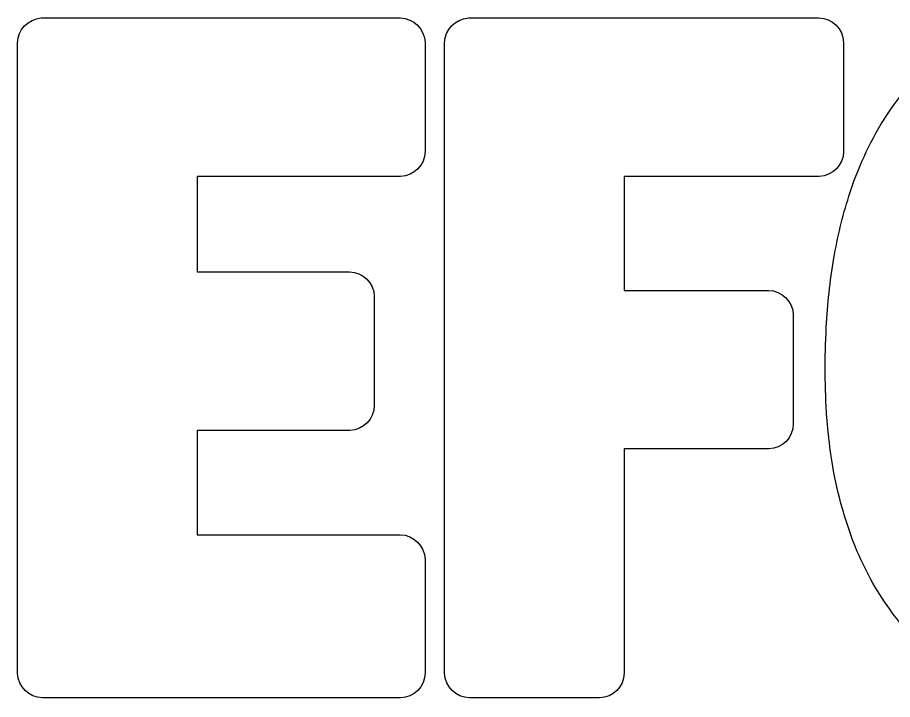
# Model space of a CAD drawing. Extents: x 0 to 1325, y -1 to 1049.
# Drawn here: x 6 to 663, y -1 to 511 of the extents above; entities that cross this region are included whole.
import ezdxf

# ---------------------------------------------------------------- set-up
doc = ezdxf.new("R2010")
doc.units = 0
doc.header["$MEASUREMENT"] = 0
doc.layers.add('Layer 1', color=7, linetype='Continuous', lineweight=0)

msp = doc.modelspace()

# ---------------------------------------------------------------- linework, layer by layer
at = {"layer": 'Layer 1', "color": 1, "lineweight": 25, "true_color": 0xff0000}
for points, knots in [([(23.54, 510.25), (13.63, 509.65), (5.85, 501.54), (5.67, 491.61), (5.67, 491.61), (5.67, 18.41), (5.67, 18.41), (6.01, 8.29), (14.21, 0.22), (24.33, 0.04), (24.33, 0.04), (293.17, 0.04), (293.17, 0.04), (303.35, 0.33), (311.51, 8.54), (311.72, 18.72), (311.72, 18.72), (311.72, 103.94), (311.72, 103.94), (311.46, 114.13), (303.22, 122.3), (293.03, 122.47), (293.03, 122.47), (140.58, 122.47), (140.58, 122.47), (140.58, 122.47), (140.58, 200.68), (140.58, 200.68), (140.58, 200.68), (255.28, 200.68), (255.28, 200.68), (265.36, 201.08), (273.39, 209.26), (273.6, 219.35), (273.6, 219.35), (273.6, 301.3), (273.6, 301.3), (273.26, 311.42), (265.06, 319.49), (254.94, 319.67), (254.94, 319.67), (140.58, 319.67), (140.58, 319.67), (140.58, 319.67), (140.58, 391.31), (140.58, 391.31), (140.58, 391.31), (293.35, 391.31), (293.35, 391.31), (303.45, 391.68), (311.51, 399.87), (311.72, 409.97), (311.72, 409.97), (311.72, 491.75), (311.72, 491.75), (311.46, 501.93), (303.22, 510.1), (293.03, 510.27), (293.03, 510.27), (24.02, 510.27), (24.02, 510.27), (24.02, 510.27), (23.54, 510.25), (23.54, 510.25)], [0, 0, 0, 0, 1, 1, 1, 2, 2, 2, 3, 3, 3, 4, 4, 4, 5, 5, 5, 6, 6, 6, 7, 7, 7, 8, 8, 8, 9, 9, 9, 10, 10, 10, 11, 11, 11, 12, 12, 12, 13, 13, 13, 14, 14, 14, 15, 15, 15, 16, 16, 16, 17, 17, 17, 18, 18, 18, 19, 19, 19, 20, 20, 20, 21, 21, 21, 21]), ([(344.25, 510.25), (334.34, 509.66), (326.56, 501.54), (326.38, 491.61), (326.38, 491.61), (326.38, 18.56), (326.38, 18.56), (326.64, 8.38), (334.88, 0.21), (345.07, 0.04), (345.07, 0.04), (442.76, 0.04), (442.76, 0.04), (452.85, 0.3), (460.97, 8.39), (461.29, 18.47), (461.29, 18.47), (461.29, 186.85), (461.29, 186.85), (461.29, 186.85), (569.84, 186.85), (569.84, 186.85), (579.95, 187.2), (588.02, 195.4), (588.19, 205.51), (588.19, 205.51), (588.19, 287.31), (588.19, 287.31), (587.93, 297.49), (579.69, 305.66), (569.5, 305.84), (569.5, 305.84), (461.29, 305.84), (461.29, 305.84), (461.29, 305.84), (461.29, 391.31), (461.29, 391.31), (461.29, 391.31), (607.62, 391.31), (607.62, 391.31), (617.72, 391.67), (625.78, 399.87), (625.97, 409.97), (625.97, 409.97), (625.97, 491.93), (625.97, 491.93), (625.61, 502.03), (617.41, 510.08), (607.31, 510.27), (607.31, 510.27), (344.75, 510.27), (344.75, 510.27), (344.75, 510.27), (344.25, 510.25), (344.25, 510.25)], [0, 0, 0, 0, 1, 1, 1, 2, 2, 2, 3, 3, 3, 4, 4, 4, 5, 5, 5, 6, 6, 6, 7, 7, 7, 8, 8, 8, 9, 9, 9, 10, 10, 10, 11, 11, 11, 12, 12, 12, 13, 13, 13, 14, 14, 14, 15, 15, 15, 16, 16, 16, 17, 17, 17, 18, 18, 18, 18]), ([(795.11, 510.27), (793.06, 510.29), (791.01, 510.21), (788.97, 510.05), (788.97, 510.05), (785.7, 509.95), (785.7, 509.95), (785.52, 509.93), (785.33, 509.92), (785.14, 509.93), (785.14, 509.93), (785.07, 509.91), (785.07, 509.91), (763.13, 508.88), (741.61, 503.55), (721.73, 494.22), (705.13, 486.21), (690.16, 475.21), (677.56, 461.77), (670.58, 454.46), (664.3, 446.51), (658.82, 438.02), (658.82, 438.02), (656.38, 434.24), (656.38, 434.24), (656.38, 434.24), (656.33, 434.19), (656.33, 434.19), (645.12, 416.12), (636.25, 396.71), (629.91, 376.41), (625.07, 361.2), (621.32, 345.66), (618.69, 329.92), (615.75, 312.78), (613.84, 295.47), (612.97, 278.1), (611.69, 255.34), (611.85, 232.52), (613.45, 209.78), (613.62, 207.99), (613.78, 206.2), (613.92, 204.4), (613.92, 204.4), (613.92, 204.36), (613.92, 204.36), (614.11, 202.38), (614.28, 200.65), (614.47, 198.67), (614.47, 198.67), (614.51, 198.46), (614.51, 198.46), (614.89, 194.98), (615.3, 191.5), (615.74, 188.03), (615.74, 188.03), (615.74, 187.89), (615.74, 187.89), (615.74, 187.89), (616.42, 183.09), (616.42, 183.09), (616.42, 183.09), (616.44, 183), (616.44, 183), (619.89, 157.86), (626.54, 133.28), (636.24, 109.84), (643.16, 93.53), (651.98, 78.1), (662.5, 63.85), (670.58, 53.12), (679.82, 43.31), (690.05, 34.6), (712.79, 15.71), (740.65, 4.04), (770.06, 1.08), (789.8, -1.19), (809.79, 0.13), (829.06, 4.98), (849.6, 10.45), (868.4, 21.08), (883.69, 35.84), (883.69, 35.84), (887.02, 21.58), (887.02, 21.58), (887.02, 21.58), (887.07, 21.35), (887.07, 21.35), (889.11, 13.13), (896.4, 7.29), (904.87, 7.11), (904.87, 7.11), (945.58, 7.11), (945.58, 7.11), (955.33, 7.37), (963.26, 15.06), (963.83, 24.8), (963.83, 24.8), (963.83, 271.44), (963.83, 271.44), (963.29, 281.26), (955.28, 289.01), (945.44, 289.22), (945.44, 289.22), (795.95, 289.22), (795.95, 289.22), (785.93, 288.95), (777.88, 280.85), (777.7, 270.82), (777.7, 270.82), (777.7, 191.36), (777.7, 191.36), (777.96, 181.44), (785.91, 173.43), (795.84, 173.11), (795.84, 173.11), (840.88, 173.11), (840.88, 173.11), (840.14, 163.03), (838.12, 153.08), (834.87, 143.51), (833.14, 138.74), (830.71, 134.25), (827.63, 130.2), (822.91, 124.32), (816.01, 120.6), (808.49, 119.88), (801.4, 118.97), (794.19, 119.71), (787.43, 122.04), (781.77, 124.17), (776.73, 127.66), (772.75, 132.2), (767.6, 138.03), (763.59, 144.78), (760.92, 152.09), (758.6, 158.13), (756.77, 164.35), (755.45, 170.68), (752.61, 184.19), (750.77, 197.9), (749.94, 211.68), (747.82, 244.86), (748.31, 278.16), (751.42, 311.26), (752.63, 323.01), (754.6, 334.67), (757.33, 346.16), (758.98, 352.6), (761.25, 358.88), (764.09, 364.89), (767.62, 371.95), (772.49, 378.26), (778.42, 383.46), (788.24, 391.37), (801.67, 393.08), (813.14, 387.86), (816.42, 386.25), (819.33, 383.98), (821.69, 381.19), (825.27, 377.06), (828.18, 372.4), (830.33, 367.38), (833.78, 359.53), (836.35, 351.33), (838, 342.91), (839.56, 335.58), (840.72, 328.17), (841.49, 320.71), (841.49, 320.71), (841.87, 316.81), (841.87, 316.81), (843.38, 306.6), (852.84, 299.52), (863.06, 300.96), (863.06, 300.96), (863.64, 301.05), (863.64, 301.05), (863.64, 301.05), (948.32, 315.84), (948.32, 315.84), (958.09, 317.53), (964.85, 326.55), (963.72, 336.41), (961.91, 355.5), (958.36, 374.4), (953.13, 392.85), (948.76, 407.88), (942.73, 422.37), (935.17, 436.07), (927.95, 448.8), (918.95, 460.42), (908.43, 470.59), (889.73, 488.28), (866.48, 500.43), (841.28, 505.69), (826.13, 509.07), (810.63, 510.61), (795.11, 510.27)], [0, 0, 0, 0, 1, 1, 1, 2, 2, 2, 3, 3, 3, 4, 4, 4, 5, 5, 5, 6, 6, 6, 7, 7, 7, 8, 8, 8, 9, 9, 9, 10, 10, 10, 11, 11, 11, 12, 12, 12, 13, 13, 13, 14, 14, 14, 15, 15, 15, 16, 16, 16, 17, 17, 17, 18, 18, 18, 19, 19, 19, 20, 20, 20, 21, 21, 21, 22, 22, 22, 23, 23, 23, 24, 24, 24, 25, 25, 25, 26, 26, 26, 27, 27, 27, 28, 28, 28, 29, 29, 29, 30, 30, 30, 31, 31, 31, 32, 32, 32, 33, 33, 33, 34, 34, 34, 35, 35, 35, 36, 36, 36, 37, 37, 37, 38, 38, 38, 39, 39, 39, 40, 40, 40, 41, 41, 41, 42, 42, 42, 43, 43, 43, 44, 44, 44, 45, 45, 45, 46, 46, 46, 47, 47, 47, 48, 48, 48, 49, 49, 49, 50, 50, 50, 51, 51, 51, 52, 52, 52, 53, 53, 53, 54, 54, 54, 55, 55, 55, 56, 56, 56, 57, 57, 57, 58, 58, 58, 59, 59, 59, 60, 60, 60, 61, 61, 61, 62, 62, 62, 63, 63, 63, 64, 64, 64, 65, 65, 65, 66, 66, 66, 66])]:
    msp.add_open_spline(points, degree=3, knots=knots, dxfattribs=at)

doc.saveas('drawing.dxf')
